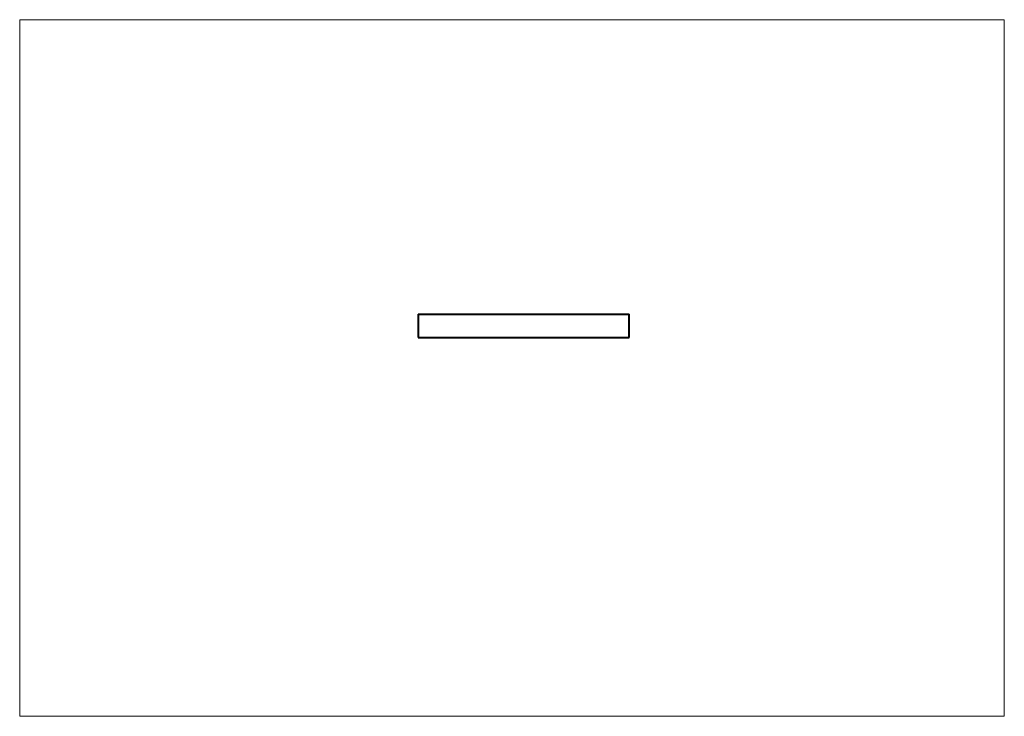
# Paper-space layout 'Sheet' of a CAD drawing. Header units: millimetres. Extents: x 0 to 420, y 0 to 297.
# The model-space entities are those that its viewports show. They can reach past a viewport. Long polylines and large blocks are cut down to what shows.
import ezdxf

# ---------------------------------------------------------------- set-up
doc = ezdxf.new("R2010")
doc.units = ezdxf.units.MM
doc.layers.add('Geometries', color=7, linetype='Continuous')

msp = doc.modelspace()

# ---------------------------------------------------------------- linework, layer by layer
at = {"layer": 'Geometries', "linetype": 'Continuous', "lineweight": 40}
for p, q in [((170, 171.5), (170, 161.5)), ((170, 171.5), (260, 171.5)), ((260, 161.5), (260, 171.5)), ((170, 161.5), (260, 161.5))]:
    msp.add_line(p, q, dxfattribs=at)

psp = doc.layouts.new('Sheet')

# ---------------------------------------------------------------- viewports
at = {"layer": '0'}
psp.add_viewport(center=(210, 148.5), size=(420, 297), view_center_point=(210, 148.5), view_height=297, dxfattribs=at)

doc.saveas('drawing.dxf')
